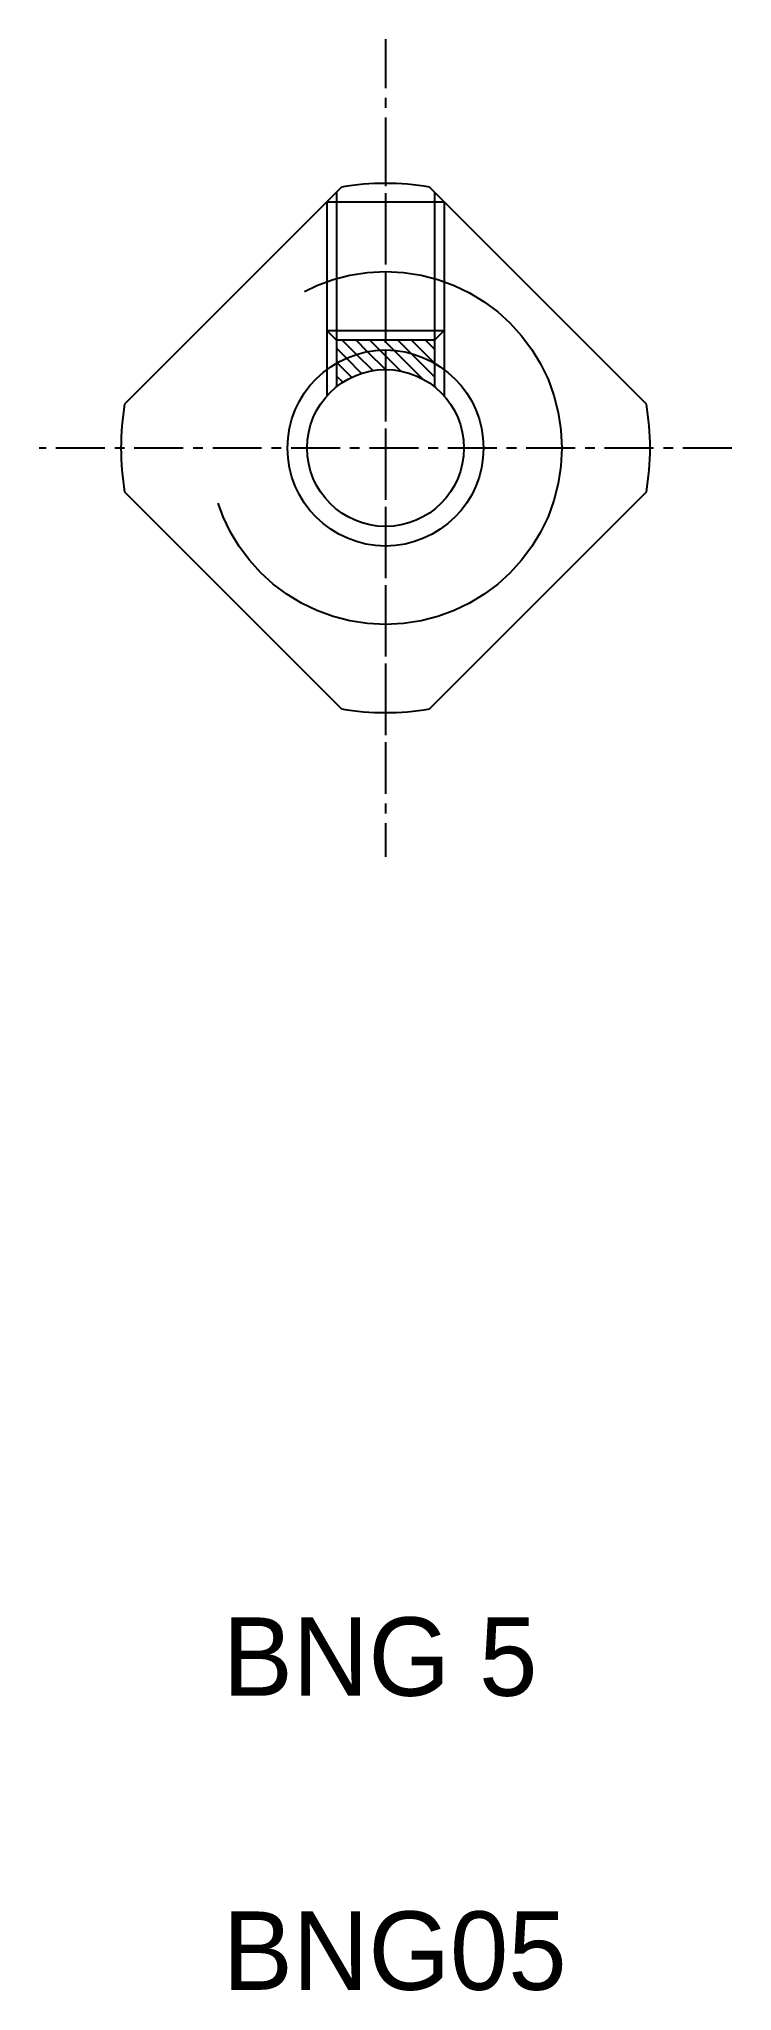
# Model space of a CAD drawing. Extents: x 143.8 to 197.3, y 72.2 to 122.
# Drawn here: x 143.75 to 161.43, y 72.17 to 121.95 of the extents above.
import ezdxf

# ---------------------------------------------------------------- set-up
doc = ezdxf.new("R2010")
doc.units = 0
doc.linetypes.add('CENTER', pattern=[2, 1.25, -0.25, 0.25, -0.25])
doc.linetypes.add('DASHED', pattern=[19.05, 12.7, -6.35])
doc.layers.get('0').update_dxf_attribs({"linetype": 'CONTINUOUS'})
doc.layers.add('CENTER', color=1, linetype='CENTER')

# ---------------------------------------------------------------- blocks, each defined once
blk = doc.blocks.new('*X27')
at = {"color": 0}
for p, q in [((50.258, 46.615), (50.007, 46.867)), ((50.516, 46.711), (50.154, 47.073)), ((50.799, 46.781), (50.507, 47.073)), ((51.115, 46.819), (50.861, 47.073)), ((51.257, 46.678), (51.115, 46.819)), ((51.257, 47.031), (51.214, 47.073)), ((51.474, 46.814), (51.257, 47.031)), ((52.202, 46.086), (51.474, 46.814)), ((51.903, 46.739), (51.568, 47.073)), ((52.506, 46.489), (51.921, 47.073)), ((52.507, 46.842), (52.275, 47.073)), ((50.022, 46.498), (50.007, 46.513)), ((50.393, 46.127), (50.022, 46.498)), ((50.646, 46.228), (50.258, 46.615)), ((50.93, 46.297), (50.516, 46.711)), ((51.257, 46.324), (50.799, 46.781)), ((51.65, 46.284), (51.257, 46.678)), ((51.257, 46.323), (51.257, 46.324)), ((52.507, 46.135), (51.903, 46.739)), ((52.507, 46.488), (52.506, 46.489)), ((50.166, 46), (50.007, 46.16))]:
    blk.add_line(p, q, dxfattribs=at)

msp = doc.modelspace()

# ---------------------------------------------------------------- linework, layer by layer
at = {"color": 3, "linetype": 'DASHED'}
for p, q in [((151.344, 118.052), (151.344, 113.085)), ((153.844, 118.052), (153.844, 113.085)), ((151.094, 117.802), (154.094, 117.802)), ((151.094, 117.802), (151.094, 112.847)), ((154.094, 117.802), (154.094, 112.847)), ((151.094, 114.524), (154.094, 114.524)), ((151.344, 114.274), (151.094, 114.524)), ((153.844, 114.274), (154.094, 114.524)), ((153.844, 114.274), (151.344, 114.274))]:
    msp.add_line(p, q, dxfattribs=at)
for points in [[(151.472, 118.18), (145.938, 112.646)], [(159.25, 112.646), (153.716, 118.18)], [(145.938, 110.402), (151.472, 104.868)], [(153.716, 104.868), (159.25, 110.402)]]:
    msp.add_lwpolyline(points)
msp.add_circle((152.594, 111.524), 4.5, dxfattribs=at)
at = {"color": 3}
msp.add_circle((152.594, 111.524), 2.5, dxfattribs=at)
msp.add_circle((152.594, 111.524), 2)
for start, end in [(80.4309, 99.5691), (170.4309, 189.5691), (350.4309, 9.5691), (260.4309, 279.5691)]:
    msp.add_arc((152.594, 111.524), 6.75, start, end)
at = {"layer": 'CENTER', "color": 1, "linetype": 'CENTER'}
for p, q in [((152.594, 121.954), (152.594, 101.093)), ((152.594, 119.524), (152.594, 103.524)), ((161.434, 111.524), (143.753, 111.524))]:
    msp.add_line(p, q, dxfattribs=at)

# ---------------------------------------------------------------- block references
at = {"color": 3, "linetype": 'CONTINUOUS'}
msp.add_blockref('*X27', (101.337, 67.2), dxfattribs=at)

# ---------------------------------------------------------------- texts
for s, p in [('BNG 5', (148.444, 79.7)), ('BNG05', (148.444, 72.2))]:
    msp.add_text(s, height=2).set_placement(p)

doc.saveas('drawing.dxf')
